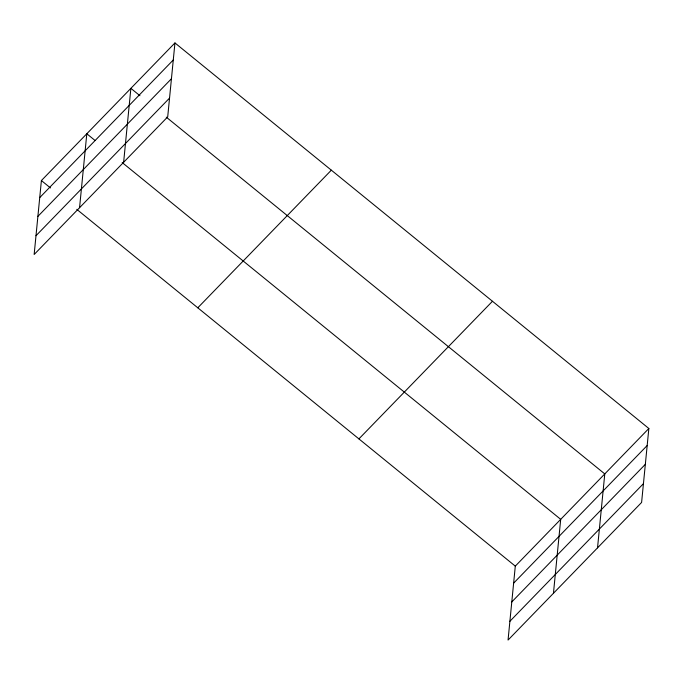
<?xml version="1.0" encoding="UTF-8"?>
<svg xmlns="http://www.w3.org/2000/svg" width="683" height="683" viewBox="0 0 683 683"><rect width="100%" height="100%" fill="white"/><g stroke="black" fill="none" stroke-linecap="round" stroke-linejoin="round"><path stroke-width="1.02" d="M174.95 42.935L41.398 180.56L34.15 254.503L167.702 116.87L174.95 42.935L648.85 428.497L641.602 502.44L508.05 640.065L515.298 566.13L648.85 428.497M79.561 207.709L86.809 133.766L95.039 140.467M123.632 162.289L130.88 88.346L139.938 95.714M553.452 593.271L560.7 519.336L122.197 162.563M597.531 547.86L604.779 473.917L166.276 117.143M39.734 197.6L173.286 59.967M37.889 216.374L171.442 78.741M35.994 235.72L169.546 98.096M197.788 307.802L331.34 170.169M358.908 438.896L492.469 301.263M513.625 583.162L647.177 445.529M511.78 601.945L645.341 464.312M509.885 621.291L643.437 483.658M41.398 180.56L50.457 187.927M76.795 209.357L515.298 566.13"/></g></svg>
